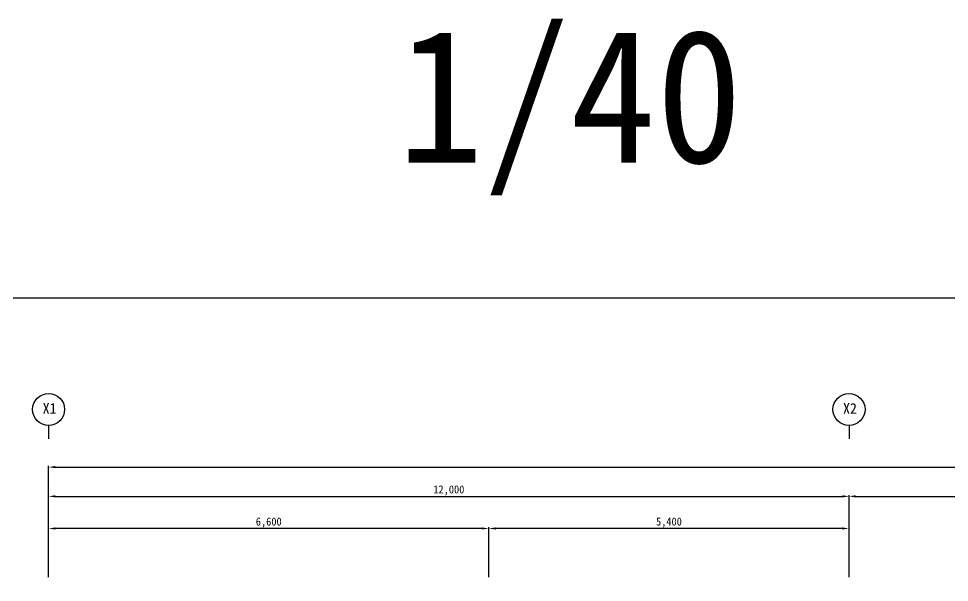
# Model space of a CAD drawing. Header units: millimetres. Extents: x 574471 to 622274, y -171951 to -139705.
# Drawn here: x 581584 to 595539, y -148155 to -139705 of the extents above; entities that cross this region are included whole.
import ezdxf
from ezdxf.enums import TextEntityAlignment as Align

# ---------------------------------------------------------------- set-up
doc = ezdxf.new("R2010")
doc.units = ezdxf.units.MM
doc.layers.add('TX-PAPR', color=2, linetype='Continuous', plot=False)
for name, color, linetype in [('TZ-DIMS', 1, 'Continuous'), ('TZ-LEAL', 1, 'Continuous'), ('TZ-LEAT', 3, 'Continuous'), ('TZ-TEXT', 3, 'Continuous')]:
    doc.layers.add(name, color=color, linetype=linetype)
doc.styles.get("Standard").update_dxf_attribs({"font": 'GulimChe.ttf'})
doc.dimstyles.new('D40', dxfattribs={"dimscale": 40, "dimtxt": 3, "dimasz": 2.5, "dimexe": 0.5, "dimexo": 0.5, "dimgap": 0.5, "dimtad": 1, "dimdec": 0, "dimzin": 1, "dimdsep": 46, "dimlunit": 6, "dimtxsty": 'Standard', "dimcen": 1, "dimclrd": 1, "dimclre": 1, "dimclrt": 3, "dimadec": 0, "dimazin": 0, "dimtfac": 1, "dimtdec": 0, "dimtix": 1, "dimtmove": 2, "dimatfit": 3, "dimfxl": 0, "dimtvp": 2, "dimlwd": -1, "dimlwe": -1, "dimarcsym": 0})

# ---------------------------------------------------------------- blocks, each defined once
blk = doc.blocks.new('*D9')
at = {"layer": 'DEFPOINTS', "color": 0}
for p in [(622034, -146428), (582034, -148005), (622034, -148005)]:
    blk.add_point(p, dxfattribs=at)
at = {"layer": 'TZ-DIMS', "color": 1}
for p, q in [((582034, -147985), (582034, -146408)), ((582134, -146428), (621934, -146428)), ((622034, -147985), (622034, -146408))]:
    blk.add_line(p, q, dxfattribs=at)
for points in [[(582134, -146411), (582134, -146444), (582034, -146428)], [(621934, -146411), (621934, -146444), (622034, -146428)]]:
    blk.add_solid(points, dxfattribs=at)
at = {"layer": 'TZ-DIMS', "color": 3, "insert": (602034, -146339), "char_height": 120, "attachment_point": 5}
blk.add_mtext('40,000', dxfattribs=at)
blk = doc.blocks.new('*D10')
at = {"layer": 'DEFPOINTS', "color": 0}
for p in [(594034, -146866), (582034, -148005), (594034, -148005)]:
    blk.add_point(p, dxfattribs=at)
at = {"layer": 'TZ-DIMS', "color": 1}
for p, q in [((582034, -147985), (582034, -146846)), ((582134, -146866), (593934, -146866)), ((594034, -147985), (594034, -146846))]:
    blk.add_line(p, q, dxfattribs=at)
for points in [[(582134, -146849), (582134, -146882), (582034, -146866)], [(593934, -146849), (593934, -146882), (594034, -146866)]]:
    blk.add_solid(points, dxfattribs=at)
at = {"layer": 'TZ-DIMS', "color": 3, "insert": (588034, -146777), "char_height": 120, "attachment_point": 5}
blk.add_mtext('12,000', dxfattribs=at)
blk = doc.blocks.new('*D11')
at = {"layer": 'DEFPOINTS', "color": 0}
for p in [(601034, -146866), (594034, -148005), (601034, -148005)]:
    blk.add_point(p, dxfattribs=at)
at = {"layer": 'TZ-DIMS', "color": 1}
for p, q in [((594034, -147985), (594034, -146846)), ((594134, -146866), (600934, -146866)), ((601034, -147985), (601034, -146846))]:
    blk.add_line(p, q, dxfattribs=at)
for points in [[(594134, -146849), (594134, -146882), (594034, -146866)], [(600934, -146849), (600934, -146882), (601034, -146866)]]:
    blk.add_solid(points, dxfattribs=at)
at = {"layer": 'TZ-DIMS', "color": 3, "insert": (597534, -146777), "char_height": 120, "attachment_point": 5}
blk.add_mtext('7,000', dxfattribs=at)
blk = doc.blocks.new('*D5')
at = {"layer": 'DEFPOINTS', "color": 0}
for p in [(588634, -147348), (588634, -148099), (594034, -148099)]:
    blk.add_point(p, dxfattribs=at)
at = {"layer": 'TZ-DIMS', "color": 1}
for p, q in [((588634, -148079), (588634, -147328)), ((593934, -147348), (588734, -147348)), ((594034, -148079), (594034, -147328))]:
    blk.add_line(p, q, dxfattribs=at)
for points in [[(588734, -147331), (588734, -147364), (588634, -147348)], [(593934, -147331), (593934, -147364), (594034, -147348)]]:
    blk.add_solid(points, dxfattribs=at)
at = {"layer": 'TZ-DIMS', "color": 3, "insert": (591334, -147259), "char_height": 120, "attachment_point": 5}
blk.add_mtext('5,400', dxfattribs=at)
blk = doc.blocks.new('*D6')
at = {"layer": 'DEFPOINTS', "color": 0}
for p in [(582034, -147348), (582034, -148099), (588634, -148099)]:
    blk.add_point(p, dxfattribs=at)
at = {"layer": 'TZ-DIMS', "color": 1}
for p, q in [((582034, -148079), (582034, -147328)), ((588534, -147348), (582134, -147348)), ((588634, -148079), (588634, -147328))]:
    blk.add_line(p, q, dxfattribs=at)
for points in [[(582134, -147331), (582134, -147364), (582034, -147348)], [(588534, -147331), (588534, -147364), (588634, -147348)]]:
    blk.add_solid(points, dxfattribs=at)
at = {"layer": 'TZ-DIMS', "color": 3, "insert": (585334, -147259), "char_height": 120, "attachment_point": 5}
blk.add_mtext('6,600', dxfattribs=at)

msp = doc.modelspace()

# ---------------------------------------------------------------- linework, layer by layer
at = {"layer": 'TX-PAPR'}
msp.add_lwpolyline([(574470.7, -164536), (606310.7, -164536), (606310.7, -143896), (574470.7, -143896)], close=True, dxfattribs=at)
at = {"layer": 'TZ-LEAL'}
for p, q in [((582033.7, -145802.9), (582033.7, -146002.9)), ((594033.7, -145802.9), (594033.7, -146002.9))]:
    msp.add_line(p, q, dxfattribs=at)
for centre in [(582033.7, -145562.9), (594033.7, -145562.9)]:
    msp.add_circle(centre, 240, dxfattribs=at)

# ---------------------------------------------------------------- texts
at = {"layer": 'TZ-LEAT', "ltscale": 0.1}
for s, p in [('X1', (581944.8, -145627.9)), ('X2', (593944.8, -145627.9))]:
    msp.add_text(s, height=160, dxfattribs=at).set_placement(p)
at = {"layer": 'TZ-TEXT'}
msp.add_text('1/40', height=2000, dxfattribs=at).set_placement((589849.6, -140865.5), align=Align.MIDDLE_CENTER)

# ---------------------------------------------------------------- dimensions: what is measured, and where the dimension line sits
at = {"layer": 'TZ-DIMS'}
for base, p1, p2, angle, picture, middle in [((622033.7, -146427.7), (582033.7, -148005.5), (622033.7, -148005.5), 0, '*D9', (602033.7, -146338.8)), ((594033.7, -146865.8), (582033.7, -148005.5), (594033.7, -148005.5), 0, '*D10', (588033.7, -146776.9)), ((601033.7, -146865.8), (594033.7, -148005.5), (601033.7, -148005.5), 0, '*D11', (597533.7, -146777)), ((582033.7, -147347.7), (588633.7, -148099.4), (582033.7, -148099.4), 180, '*D6', (585333.7, -147258.9)), ((588633.7, -147347.7), (594033.7, -148099.4), (588633.7, -148099.4), 180, '*D5', (591333.7, -147258.8))]:
    dim = msp.add_linear_dim(base=base, p1=p1, p2=p2, angle=angle, dimstyle='D40', dxfattribs=at)
    dim.commit()
    dim.dimension.update_dxf_attribs({"geometry": picture, "text_midpoint": middle})

doc.saveas('drawing.dxf')
